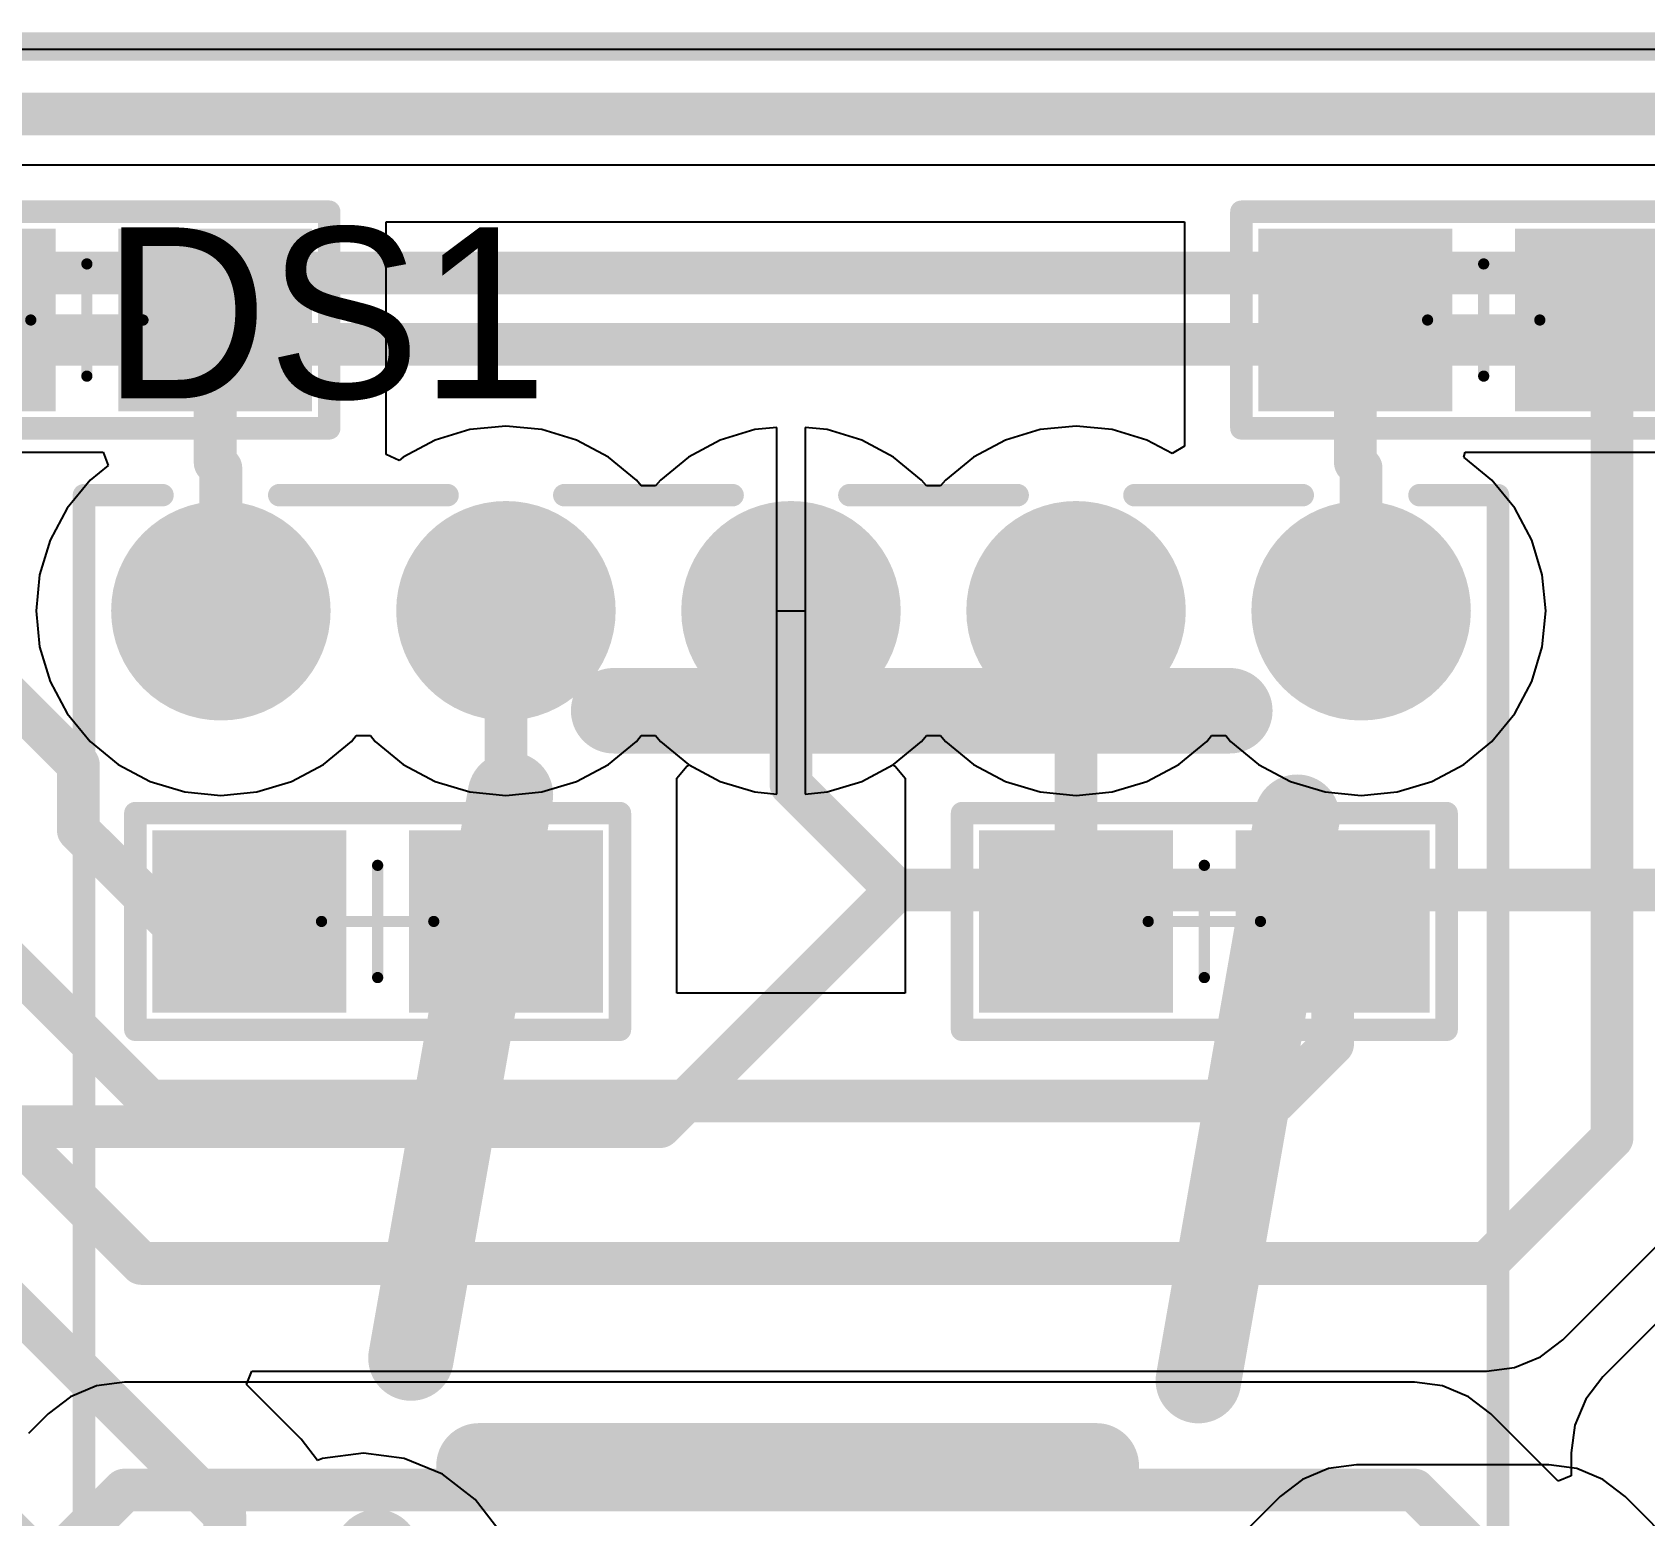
# Model space of a CAD drawing. Extents: x 2 to 5.35, y 2.27 to 3.73.
# Drawn here: x 3.41 to 3.976, y 3.215 to 3.735 of the extents above; entities that cross this region are included whole.
import ezdxf

# ---------------------------------------------------------------- set-up
doc = ezdxf.new("R2010")
doc.units = 0
doc.layers.get('0').update_dxf_attribs({"linetype": 'CONTINUOUS'})
for name, color, linetype in [('BOTTOMLAYER', 5, 'CONTINUOUS'), ('BOTTOMOVERLAY', 54, 'CONTINUOUS'), ('BOTTOMPASTE', 16, 'CONTINUOUS'), ('BOTTOMSOLDER', 6, 'CONTINUOUS'), ('MECHANICAL1', 6, 'CONTINUOUS'), ('MECHANICAL15', 56, 'CONTINUOUS'), ('MULTILAYER', 9, 'CONTINUOUS'), ('TOPLAYER', 1, 'CONTINUOUS'), ('TOPOVERLAY', 2, 'CONTINUOUS'), ('TOPSOLDER', 216, 'CONTINUOUS')]:
    doc.layers.add(name, color=color, linetype=linetype)

# ---------------------------------------------------------------- blocks, each defined once
blk = doc.blocks.new('H_10_13')
at = {"layer": 'BOTTOMLAYER', "const_width": 0.0345}
for points in [[(-0.21725, 0.3, 1), (-0.18275, 0.3, 1)], [(-0.11725, 0.3, 1), (-0.08275, 0.3, 1)], [(-0.01725, 0.3, 1), (0.01725, 0.3, 1)], [(0.08275, 0.3, 1), (0.11725, 0.3, 1)], [(0.18275, 0.3, 1), (0.21725, 0.3, 1)]]:
    blk.add_lwpolyline(points, format="xyb", close=True, dxfattribs=at)
at = {"layer": 'BOTTOMSOLDER', "const_width": 0.0385}
for points in [[(-0.21925, 0.3, 1), (-0.18075, 0.3, 1)], [(-0.11925, 0.3, 1), (-0.08075, 0.3, 1)], [(-0.01925, 0.3, 1), (0.01925, 0.3, 1)], [(0.08075, 0.3, 1), (0.11925, 0.3, 1)], [(0.18075, 0.3, 1), (0.21925, 0.3, 1)]]:
    blk.add_lwpolyline(points, format="xyb", close=True, dxfattribs=at)
at = {"layer": 'MECHANICAL1', "const_width": 0.03}
for points in [[(-0.062204, 0.26492), (0.153938, 0.26492)], [(-0.133306, 0.037834), (-0.098424, 0.235432)], [(0.142914, 0.02992), (0.17756, 0.227558)], [(-0.109448, 0), (0.107088, 0)], [(-0.17992, -0.226772), (-0.145274, -0.030316)]]:
    blk.add_lwpolyline(points, dxfattribs=at)
at = {"layer": 'MECHANICAL1', "const_width": 0.015}
for points in [[(-0.069704, 0.26492, 1), (-0.054704, 0.26492, 1)], [(0.146438, 0.26492, 1), (0.161438, 0.26492, 1)], [(-0.105924, 0.235432, 1), (-0.090924, 0.235432, 1)], [(0.17006, 0.227558, 1), (0.18506, 0.227558, 1)], [(-0.140806, 0.037834, 1), (-0.125806, 0.037834, 1)], [(0.135414, 0.02992, 1), (0.150414, 0.02992, 1)], [(-0.116948, 0, 1), (-0.101948, 0, 1)], [(0.099588, 0, 1), (0.114588, 0, 1)], [(-0.152774, -0.030316, 1), (-0.137774, -0.030316, 1)]]:
    blk.add_lwpolyline(points, format="xyb", close=True, dxfattribs=at)
at = {"layer": 'MULTILAYER', "const_width": 0.0345}
for points in [[(-0.21725, 0.3, 1), (-0.18275, 0.3, 1)], [(-0.11725, 0.3, 1), (-0.08275, 0.3, 1)], [(-0.01725, 0.3, 1), (0.01725, 0.3, 1)], [(0.08275, 0.3, 1), (0.11725, 0.3, 1)], [(0.18275, 0.3, 1), (0.21725, 0.3, 1)]]:
    blk.add_lwpolyline(points, format="xyb", close=True, dxfattribs=at)
at = {"layer": 'TOPLAYER', "const_width": 0.0345}
for points in [[(-0.21725, 0.3, 1), (-0.18275, 0.3, 1)], [(-0.11725, 0.3, 1), (-0.08275, 0.3, 1)], [(-0.01725, 0.3, 1), (0.01725, 0.3, 1)], [(0.08275, 0.3, 1), (0.11725, 0.3, 1)], [(0.18275, 0.3, 1), (0.21725, 0.3, 1)]]:
    blk.add_lwpolyline(points, format="xyb", close=True, dxfattribs=at)
at = {"layer": 'TOPOVERLAY', "const_width": 0.003937}
for points in [[(-0.249999, 0.34055, 1), (-0.246061, 0.34055, 1)], [(-0.249999, 0.34055, 1), (-0.246061, 0.34055, 1)], [(-0.222441, 0.34055, 1), (-0.218503, 0.34055, 1)], [(-0.181495, 0.34055, 1), (-0.177558, 0.34055, 1)], [(-0.12244, 0.34055, 1), (-0.118503, 0.34055, 1)], [(-0.081494, 0.34055, 1), (-0.077558, 0.34055, 1)], [(-0.02244, 0.34055, 1), (-0.018503, 0.34055, 1)], [(0.018506, 0.34055, 1), (0.022443, 0.34055, 1)], [(0.07756, 0.34055, 1), (0.081496, 0.34055, 1)], [(0.118505, 0.34055, 1), (0.122442, 0.34055, 1)], [(0.17756, 0.34055, 1), (0.181497, 0.34055, 1)], [(0.218505, 0.34055, 1), (0.222442, 0.34055, 1)], [(0.246063, 0.34055, 1), (0.250001, 0.34055, 1)], [(0.246063, 0.34055, 1), (0.250001, 0.34055, 1)]]:
    blk.add_lwpolyline(points, format="xyb", close=True, dxfattribs=at)
at = {"layer": 'TOPOVERLAY', "const_width": 0.007874}
for points in [[(-0.24803, -0.340552), (-0.24803, 0.34055)], [(-0.24803, 0.34055), (-0.220472, 0.34055)], [(-0.179526, 0.34055), (-0.120472, 0.34055)], [(-0.079526, 0.34055), (-0.020472, 0.34055)], [(0.020474, 0.34055), (0.079528, 0.34055)], [(0.120474, 0.34055), (0.179528, 0.34055)], [(0.220474, 0.34055), (0.248032, 0.34055)], [(0.248032, -0.340552), (0.248032, 0.34055)]]:
    blk.add_lwpolyline(points, dxfattribs=at)
at = {"layer": 'TOPSOLDER', "const_width": 0.0385}
for points in [[(-0.21925, 0.3, 1), (-0.18075, 0.3, 1)], [(-0.11925, 0.3, 1), (-0.08075, 0.3, 1)], [(-0.01925, 0.3, 1), (0.01925, 0.3, 1)], [(0.08075, 0.3, 1), (0.11925, 0.3, 1)], [(0.18075, 0.3, 1), (0.21925, 0.3, 1)]]:
    blk.add_lwpolyline(points, format="xyb", close=True, dxfattribs=at)
blk = doc.blocks.new('0805_B_16')
at = {"layer": 'BOTTOMLAYER'}
for points in [[(-0.075, -0.028), (-0.015, -0.028), (-0.075, 0.028), (-0.015, 0.028)], [(0.015, -0.028), (0.075, -0.028), (0.015, 0.028), (0.075, 0.028)]]:
    blk.add_solid(points, dxfattribs=at)
at = {"layer": 'BOTTOMOVERLAY', "const_width": 0.003937}
for points in [[(-0.086969, 0.038, 1), (-0.083031, 0.038, 1)], [(-0.086969, 0.038, 1), (-0.083031, 0.038, 1)], [(0.083031, 0.038, 1), (0.086969, 0.038, 1)], [(0.083031, 0.038, 1), (0.086969, 0.038, 1)], [(-0.086969, -0.038, 1), (-0.083031, -0.038, 1)], [(-0.086969, -0.038, 1), (-0.083031, -0.038, 1)], [(0.083031, -0.038, 1), (0.086969, -0.038, 1)], [(0.083031, -0.038, 1), (0.086969, -0.038, 1)]]:
    blk.add_lwpolyline(points, format="xyb", close=True, dxfattribs=at)
at = {"layer": 'BOTTOMOVERLAY', "const_width": 0.007874}
for points in [[(-0.085, 0.038), (-0.085, -0.038)], [(0.085, 0.038), (-0.085, 0.038)], [(0.085, 0.038), (0.085, -0.038)], [(0.085, -0.038), (-0.085, -0.038)]]:
    blk.add_lwpolyline(points, dxfattribs=at)
at = {"layer": 'BOTTOMPASTE'}
for points in [[(-0.075, -0.028), (-0.015, -0.028), (-0.075, 0.028), (-0.015, 0.028)], [(0.015, -0.028), (0.075, -0.028), (0.015, 0.028), (0.075, 0.028)]]:
    blk.add_solid(points, dxfattribs=at)
at = {"layer": 'BOTTOMSOLDER'}
for points in [[(-0.079, -0.032), (-0.011, -0.032), (-0.079, 0.032), (-0.011, 0.032)], [(0.011, -0.032), (0.079, -0.032), (0.011, 0.032), (0.079, 0.032)]]:
    blk.add_solid(points, dxfattribs=at)
at = {"layer": 'MECHANICAL15', "const_width": 0.003937}
for points in [[(0, 0.019684), (0, -0.019686)], [(0.019684, 0), (-0.019686, 0)]]:
    blk.add_lwpolyline(points, dxfattribs=at)
at = {"layer": 'MECHANICAL15', "const_width": 0.001969}
for points in [[(-0.000984, 0.019684, 1), (0.000984, 0.019684, 1)], [(-0.02067, 0, 1), (-0.018702, 0, 1)], [(0.0187, 0, 1), (0.020668, 0, 1)], [(-0.000984, -0.019686, 1), (0.000984, -0.019686, 1)]]:
    blk.add_lwpolyline(points, format="xyb", close=True, dxfattribs=at)
blk = doc.blocks.new('0805_B_26')
at = {"layer": 'BOTTOMLAYER'}
for points in [[(-0.075, -0.028), (-0.015, -0.028), (-0.075, 0.028), (-0.015, 0.028)], [(0.015, -0.028), (0.075, -0.028), (0.015, 0.028), (0.075, 0.028)]]:
    blk.add_solid(points, dxfattribs=at)
at = {"layer": 'BOTTOMOVERLAY', "const_width": 0.003937}
for points in [[(-0.086969, 0.038, 1), (-0.083031, 0.038, 1)], [(-0.086969, 0.038, 1), (-0.083031, 0.038, 1)], [(0.083031, 0.038, 1), (0.086969, 0.038, 1)], [(0.083031, 0.038, 1), (0.086969, 0.038, 1)], [(-0.086969, -0.038, 1), (-0.083031, -0.038, 1)], [(-0.086969, -0.038, 1), (-0.083031, -0.038, 1)], [(0.083031, -0.038, 1), (0.086969, -0.038, 1)], [(0.083031, -0.038, 1), (0.086969, -0.038, 1)]]:
    blk.add_lwpolyline(points, format="xyb", close=True, dxfattribs=at)
at = {"layer": 'BOTTOMOVERLAY', "const_width": 0.007874}
for points in [[(-0.085, 0.038), (-0.085, -0.038)], [(0.085, 0.038), (-0.085, 0.038)], [(0.085, 0.038), (0.085, -0.038)], [(0.085, -0.038), (-0.085, -0.038)]]:
    blk.add_lwpolyline(points, dxfattribs=at)
at = {"layer": 'BOTTOMPASTE'}
for points in [[(-0.075, -0.028), (-0.015, -0.028), (-0.075, 0.028), (-0.015, 0.028)], [(0.015, -0.028), (0.075, -0.028), (0.015, 0.028), (0.075, 0.028)]]:
    blk.add_solid(points, dxfattribs=at)
at = {"layer": 'BOTTOMSOLDER'}
for points in [[(-0.079, -0.032), (-0.011, -0.032), (-0.079, 0.032), (-0.011, 0.032)], [(0.011, -0.032), (0.079, -0.032), (0.011, 0.032), (0.079, 0.032)]]:
    blk.add_solid(points, dxfattribs=at)
at = {"layer": 'MECHANICAL15', "const_width": 0.003937}
for points in [[(0, 0.019684), (0, -0.019686)], [(0.019684, 0), (-0.019686, 0)]]:
    blk.add_lwpolyline(points, dxfattribs=at)
at = {"layer": 'MECHANICAL15', "const_width": 0.001969}
for points in [[(-0.000984, 0.019684, 1), (0.000984, 0.019684, 1)], [(-0.02067, 0, 1), (-0.018702, 0, 1)], [(0.0187, 0, 1), (0.020668, 0, 1)], [(-0.000984, -0.019686, 1), (0.000984, -0.019686, 1)]]:
    blk.add_lwpolyline(points, format="xyb", close=True, dxfattribs=at)
blk = doc.blocks.new('0805_B_30')
at = {"layer": 'BOTTOMLAYER'}
for points in [[(-0.075, -0.027998), (-0.015, -0.027998), (-0.075, 0.028002), (-0.015, 0.028002)], [(0.015, -0.027998), (0.075, -0.027998), (0.015, 0.028002), (0.075, 0.028002)]]:
    blk.add_solid(points, dxfattribs=at)
at = {"layer": 'BOTTOMOVERLAY', "const_width": 0.003937}
for points in [[(-0.086969, 0.038002, 1), (-0.083031, 0.038002, 1)], [(-0.086969, 0.038002, 1), (-0.083031, 0.038002, 1)], [(0.083031, 0.038002, 1), (0.086969, 0.038002, 1)], [(0.083031, 0.038002, 1), (0.086969, 0.038002, 1)], [(-0.086969, -0.037998, 1), (-0.083031, -0.037998, 1)], [(-0.086969, -0.037998, 1), (-0.083031, -0.037998, 1)], [(0.083031, -0.037998, 1), (0.086969, -0.037998, 1)], [(0.083031, -0.037998, 1), (0.086969, -0.037998, 1)]]:
    blk.add_lwpolyline(points, format="xyb", close=True, dxfattribs=at)
at = {"layer": 'BOTTOMOVERLAY', "const_width": 0.007874}
for points in [[(-0.085, -0.037998), (-0.085, 0.038002)], [(-0.085, 0.038002), (0.085, 0.038002)], [(0.085, -0.037998), (0.085, 0.038002)], [(-0.085, -0.037998), (0.085, -0.037998)]]:
    blk.add_lwpolyline(points, dxfattribs=at)
at = {"layer": 'BOTTOMPASTE'}
for points in [[(-0.075, -0.027998), (-0.015, -0.027998), (-0.075, 0.028002), (-0.015, 0.028002)], [(0.015, -0.027998), (0.075, -0.027998), (0.015, 0.028002), (0.075, 0.028002)]]:
    blk.add_solid(points, dxfattribs=at)
at = {"layer": 'BOTTOMSOLDER'}
for points in [[(-0.079, -0.031998), (-0.011, -0.031998), (-0.079, 0.032002), (-0.011, 0.032002)], [(0.011, -0.031998), (0.079, -0.031998), (0.011, 0.032002), (0.079, 0.032002)]]:
    blk.add_solid(points, dxfattribs=at)
at = {"layer": 'MECHANICAL15', "const_width": 0.003937}
for points in [[(0, -0.019684), (0, 0.019686)], [(-0.019686, 0.000002), (0.019684, 0.000002)]]:
    blk.add_lwpolyline(points, dxfattribs=at)
at = {"layer": 'MECHANICAL15', "const_width": 0.001969}
for points in [[(-0.000984, 0.019686, 1), (0.000984, 0.019686, 1)], [(-0.02067, 0.000002, 1), (-0.018702, 0.000002, 1)], [(0.0187, 0.000002, 1), (0.020668, 0.000002, 1)], [(-0.000984, -0.019684, 1), (0.000984, -0.019684, 1)]]:
    blk.add_lwpolyline(points, format="xyb", close=True, dxfattribs=at)
blk = doc.blocks.new('0805_B_31')
at = {"layer": 'BOTTOMLAYER'}
for points in [[(-0.075, -0.027998), (-0.015, -0.027998), (-0.075, 0.028002), (-0.015, 0.028002)], [(0.015, -0.027998), (0.075, -0.027998), (0.015, 0.028002), (0.075, 0.028002)]]:
    blk.add_solid(points, dxfattribs=at)
at = {"layer": 'BOTTOMOVERLAY', "const_width": 0.003937}
for points in [[(-0.086969, 0.038002, 1), (-0.083031, 0.038002, 1)], [(-0.086969, 0.038002, 1), (-0.083031, 0.038002, 1)], [(0.083031, 0.038002, 1), (0.086969, 0.038002, 1)], [(0.083031, 0.038002, 1), (0.086969, 0.038002, 1)], [(-0.086969, -0.037998, 1), (-0.083031, -0.037998, 1)], [(-0.086969, -0.037998, 1), (-0.083031, -0.037998, 1)], [(0.083031, -0.037998, 1), (0.086969, -0.037998, 1)], [(0.083031, -0.037998, 1), (0.086969, -0.037998, 1)]]:
    blk.add_lwpolyline(points, format="xyb", close=True, dxfattribs=at)
at = {"layer": 'BOTTOMOVERLAY', "const_width": 0.007874}
for points in [[(-0.085, -0.037998), (-0.085, 0.038002)], [(-0.085, 0.038002), (0.085, 0.038002)], [(0.085, -0.037998), (0.085, 0.038002)], [(-0.085, -0.037998), (0.085, -0.037998)]]:
    blk.add_lwpolyline(points, dxfattribs=at)
at = {"layer": 'BOTTOMPASTE'}
for points in [[(-0.075, -0.027998), (-0.015, -0.027998), (-0.075, 0.028002), (-0.015, 0.028002)], [(0.015, -0.027998), (0.075, -0.027998), (0.015, 0.028002), (0.075, 0.028002)]]:
    blk.add_solid(points, dxfattribs=at)
at = {"layer": 'BOTTOMSOLDER'}
for points in [[(-0.079, -0.031998), (-0.011, -0.031998), (-0.079, 0.032002), (-0.011, 0.032002)], [(0.011, -0.031998), (0.079, -0.031998), (0.011, 0.032002), (0.079, 0.032002)]]:
    blk.add_solid(points, dxfattribs=at)
at = {"layer": 'MECHANICAL15', "const_width": 0.003937}
for points in [[(0, -0.019684), (0, 0.019686)], [(-0.019686, 0.000002), (0.019684, 0.000002)]]:
    blk.add_lwpolyline(points, dxfattribs=at)
at = {"layer": 'MECHANICAL15', "const_width": 0.001969}
for points in [[(-0.000984, 0.019686, 1), (0.000984, 0.019686, 1)], [(-0.02067, 0.000002, 1), (-0.018702, 0.000002, 1)], [(0.0187, 0.000002, 1), (0.020668, 0.000002, 1)], [(-0.000984, -0.019684, 1), (0.000984, -0.019684, 1)]]:
    blk.add_lwpolyline(points, format="xyb", close=True, dxfattribs=at)

msp = doc.modelspace()

# ---------------------------------------------------------------- linework, layer by layer
at = {"layer": 'BOTTOMLAYER'}
for p, q in [((3.534, 3.586819), (3.534, 3.668455)), ((3.534, 3.668455), (3.814, 3.668455)), ((3.814, 3.668455), (3.814, 3.589687)), ((3.563356, 3.595567), (3.551197, 3.591879)), ((3.576, 3.596812), (3.563356, 3.595567)), ((3.588644, 3.595567), (3.576, 3.596812)), ((3.600802, 3.591879), (3.588644, 3.595567)), ((3.663356, 3.595567), (3.651197, 3.591879)), ((3.671, 3.59632), (3.663356, 3.595567)), ((3.671, 3.53199), (3.671, 3.59632)), ((3.688644, 3.595567), (3.681, 3.59632)), ((3.681, 3.59632), (3.681, 3.53199)), ((3.700802, 3.591879), (3.688644, 3.595567)), ((3.763356, 3.595567), (3.751197, 3.591879)), ((3.776, 3.596812), (3.763356, 3.595567)), ((3.788644, 3.595567), (3.776, 3.596812)), ((3.800803, 3.591879), (3.788644, 3.595567)), ((3.53852, 3.584681), (3.534, 3.586819)), ((3.551197, 3.591879), (3.539992, 3.585889)), ((3.612008, 3.585889), (3.600802, 3.591879)), ((3.651197, 3.591879), (3.639992, 3.585889)), ((3.712008, 3.585889), (3.700802, 3.591879)), ((3.751197, 3.591879), (3.739992, 3.585889)), ((3.809711, 3.587117), (3.800803, 3.591879)), ((3.814, 3.589687), (3.809711, 3.587117)), ((3.539992, 3.585889), (3.53852, 3.584681)), ((3.621829, 3.577829), (3.612008, 3.585889)), ((3.639992, 3.585889), (3.630171, 3.577829)), ((3.721829, 3.577829), (3.712008, 3.585889)), ((3.739992, 3.585889), (3.730171, 3.577829)), ((3.6235, 3.575793), (3.621829, 3.577829)), ((3.6285, 3.575793), (3.6235, 3.575793)), ((3.630171, 3.577829), (3.6285, 3.575793)), ((3.7235, 3.575793), (3.721829, 3.577829)), ((3.7285, 3.575793), (3.7235, 3.575793)), ((3.730171, 3.577829), (3.7285, 3.575793)), ((3.671, 3.46768), (3.671, 3.53199)), ((3.681, 3.53199), (3.681, 3.46768)), ((3.636, 3.473246), (3.63945, 3.477449)), ((3.636, 3.397824), (3.636, 3.473246)), ((3.63945, 3.477449), (3.640289, 3.477952)), ((3.640289, 3.477952), (3.651197, 3.472121)), ((3.700802, 3.472121), (3.711711, 3.477952)), ((3.711711, 3.477952), (3.71255, 3.477449)), ((3.71255, 3.477449), (3.716, 3.473246)), ((3.716, 3.473246), (3.716, 3.397824)), ((3.651197, 3.472121), (3.663356, 3.468433)), ((3.663356, 3.468433), (3.671, 3.46768)), ((3.681, 3.46768), (3.688644, 3.468433)), ((3.688644, 3.468433), (3.700802, 3.472121)), ((3.716, 3.397824), (3.636, 3.397824)), ((3.946745, 3.276255), (3.990745, 3.320255)), ((3.938912, 3.270244), (3.946745, 3.276255)), ((3.92979, 3.266465), (3.938912, 3.270244)), ((3.484934, 3.260557), (3.486847, 3.265176)), ((3.486847, 3.265176), (3.92, 3.265176)), ((3.92, 3.265176), (3.92979, 3.266465)), ((3.504137, 3.241353), (3.484934, 3.260557)), ((3.509889, 3.233858), (3.504137, 3.241353)), ((3.526, 3.236475), (3.511642, 3.234584)), ((3.540358, 3.234584), (3.526, 3.236475)), ((3.511642, 3.234584), (3.509889, 3.233858)), ((3.553737, 3.229042), (3.540358, 3.234584)), ((3.864606, 3.231035), (3.855484, 3.227256)), ((3.874396, 3.232324), (3.864606, 3.231035)), ((3.941855, 3.232324), (3.874396, 3.232324)), ((3.951645, 3.231035), (3.941855, 3.232324)), ((3.960767, 3.227256), (3.951645, 3.231035)), ((3.565227, 3.220226), (3.553737, 3.229042)), ((3.855484, 3.227256), (3.847651, 3.221245)), ((3.968601, 3.221245), (3.960767, 3.227256)), ((3.573976, 3.208824), (3.565227, 3.220226)), ((3.847651, 3.221245), (3.835229, 3.208824)), ((4.039022, 3.150824), (3.968601, 3.221245))]:
    msp.add_line(p, q, dxfattribs=at)
at = {"layer": 'BOTTOMLAYER', "const_width": 0.015}
for points in [[(2.990279, 3.706279), (4.061721, 3.706279)], [(3.474, 3.584), (3.474, 3.634)], [(3.874, 3.584), (3.874, 3.634)], [(3.964, 3.347), (3.964, 3.634)], [(3.278102, 3.625898), (3.426, 3.478)], [(3.474, 3.584), (3.476, 3.582)], [(3.476, 3.532), (3.476, 3.582)], [(3.874, 3.584), (3.876, 3.582)], [(3.876, 3.532), (3.876, 3.582)], [(3.283, 3.528), (3.451, 3.36)], [(3.576, 3.423), (3.576, 3.532)], [(3.776, 3.423), (3.776, 3.532)], [(3.27313, 3.478), (3.44813, 3.303)], [(3.426, 3.455), (3.426, 3.478)], [(3.426, 3.455), (3.458, 3.423)], [(3.264, 3.428), (3.477392, 3.214608)], [(3.458, 3.423), (3.486, 3.423)], [(3.866, 3.38), (3.866, 3.423)], [(3.233, 3.378), (3.452392, 3.158608)], [(3.846, 3.36), (3.866, 3.38)], [(3.451, 3.36), (3.846, 3.36)], [(3.92, 3.303), (3.964, 3.347)], [(3.44813, 3.303), (3.92, 3.303)], [(3.477392, 3.16), (3.477392, 3.214608)]]:
    msp.add_lwpolyline(points, dxfattribs=at)
at = {"layer": 'BOTTOMLAYER', "const_width": 0.0075}
for points in [[(3.47025, 3.634, 1), (3.47775, 3.634, 1)], [(3.87025, 3.634, 1), (3.87775, 3.634, 1)], [(3.96025, 3.634, 1), (3.96775, 3.634, 1)], [(3.47025, 3.584, 1), (3.47775, 3.584, 1)], [(3.47025, 3.584, 1), (3.47775, 3.584, 1)], [(3.47225, 3.582, 1), (3.47975, 3.582, 1)], [(3.47225, 3.582, 1), (3.47975, 3.582, 1)], [(3.87025, 3.584, 1), (3.87775, 3.584, 1)], [(3.87025, 3.584, 1), (3.87775, 3.584, 1)], [(3.87225, 3.582, 1), (3.87975, 3.582, 1)], [(3.87225, 3.582, 1), (3.87975, 3.582, 1)], [(3.47225, 3.532, 1), (3.47975, 3.532, 1)], [(3.57225, 3.532, 1), (3.57975, 3.532, 1)], [(3.77225, 3.532, 1), (3.77975, 3.532, 1)], [(3.87225, 3.532, 1), (3.87975, 3.532, 1)], [(3.42225, 3.478, 1), (3.42975, 3.478, 1)], [(3.42225, 3.478, 1), (3.42975, 3.478, 1)], [(3.42225, 3.455, 1), (3.42975, 3.455, 1)], [(3.42225, 3.455, 1), (3.42975, 3.455, 1)], [(3.45425, 3.423, 1), (3.46175, 3.423, 1)], [(3.45425, 3.423, 1), (3.46175, 3.423, 1)], [(3.48225, 3.423, 1), (3.48975, 3.423, 1)], [(3.57225, 3.423, 1), (3.57975, 3.423, 1)], [(3.77225, 3.423, 1), (3.77975, 3.423, 1)], [(3.86225, 3.423, 1), (3.86975, 3.423, 1)], [(3.86225, 3.38, 1), (3.86975, 3.38, 1)], [(3.86225, 3.38, 1), (3.86975, 3.38, 1)], [(3.44725, 3.36, 1), (3.45475, 3.36, 1)], [(3.44725, 3.36, 1), (3.45475, 3.36, 1)], [(3.84225, 3.36, 1), (3.84975, 3.36, 1)], [(3.84225, 3.36, 1), (3.84975, 3.36, 1)], [(3.96025, 3.347, 1), (3.96775, 3.347, 1)], [(3.96025, 3.347, 1), (3.96775, 3.347, 1)], [(3.44438, 3.303, 1), (3.45188, 3.303, 1)], [(3.44438, 3.303, 1), (3.45188, 3.303, 1)], [(3.91625, 3.303, 1), (3.92375, 3.303, 1)], [(3.91625, 3.303, 1), (3.92375, 3.303, 1)], [(3.473642, 3.214608, 1), (3.481142, 3.214608, 1)], [(3.473642, 3.214608, 1), (3.481142, 3.214608, 1)]]:
    msp.add_lwpolyline(points, format="xyb", close=True, dxfattribs=at)
at = {"layer": 'TOPLAYER'}
for p, q in [((2.004, 3.729), (5.349, 3.729)), ((4.2795, 3.688324), (3.0185, 3.688324)), ((3.283992, 3.587676), (3.434749, 3.587676)), ((3.434749, 3.587676), (3.436434, 3.582969)), ((3.912008, 3.585889), (3.912455, 3.587676)), ((3.912455, 3.587676), (4.202833, 3.587676)), ((3.436434, 3.582969), (3.430171, 3.577829)), ((3.921829, 3.577829), (3.912008, 3.585889)), ((3.430171, 3.577829), (3.422111, 3.568008)), ((3.929889, 3.568008), (3.921829, 3.577829)), ((3.422111, 3.568008), (3.416121, 3.556802)), ((3.935879, 3.556802), (3.929889, 3.568008)), ((3.416121, 3.556802), (3.412433, 3.544644)), ((3.939567, 3.544644), (3.935879, 3.556802)), ((3.412433, 3.544644), (3.411188, 3.532)), ((3.940812, 3.532), (3.939567, 3.544644)), ((3.411188, 3.532), (3.412433, 3.519356)), ((3.671, 3.46768), (3.671, 3.53201)), ((3.671, 3.53201), (3.681, 3.53201)), ((3.681, 3.53201), (3.681, 3.46768)), ((3.939567, 3.519356), (3.940812, 3.532)), ((3.412433, 3.519356), (3.416121, 3.507198)), ((3.935879, 3.507198), (3.939567, 3.519356)), ((3.416121, 3.507198), (3.422111, 3.495992)), ((3.929889, 3.495992), (3.935879, 3.507198)), ((3.422111, 3.495992), (3.430171, 3.486171)), ((3.921829, 3.486171), (3.929889, 3.495992)), ((3.430171, 3.486171), (3.439992, 3.478111)), ((3.512008, 3.478111), (3.521829, 3.486171)), ((3.521829, 3.486171), (3.5235, 3.488207)), ((3.5235, 3.488207), (3.5285, 3.488207)), ((3.5285, 3.488207), (3.530171, 3.486171)), ((3.530171, 3.486171), (3.539992, 3.478111)), ((3.612008, 3.478111), (3.621829, 3.486171)), ((3.621829, 3.486171), (3.6235, 3.488207)), ((3.6235, 3.488207), (3.6285, 3.488207)), ((3.6285, 3.488207), (3.630171, 3.486171)), ((3.630171, 3.486171), (3.639992, 3.478111)), ((3.712008, 3.478111), (3.721829, 3.486171)), ((3.721829, 3.486171), (3.7235, 3.488207)), ((3.7235, 3.488207), (3.7285, 3.488207)), ((3.7285, 3.488207), (3.730171, 3.486171)), ((3.730171, 3.486171), (3.739992, 3.478111)), ((3.812008, 3.478111), (3.821829, 3.486171)), ((3.821829, 3.486171), (3.8235, 3.488207)), ((3.8235, 3.488207), (3.8285, 3.488207)), ((3.8285, 3.488207), (3.830171, 3.486171)), ((3.830171, 3.486171), (3.839992, 3.478111)), ((3.912008, 3.478111), (3.921829, 3.486171)), ((3.439992, 3.478111), (3.451198, 3.472121)), ((3.500802, 3.472121), (3.512008, 3.478111)), ((3.539992, 3.478111), (3.551197, 3.472121)), ((3.600802, 3.472121), (3.612008, 3.478111)), ((3.639992, 3.478111), (3.651197, 3.472121)), ((3.700802, 3.472121), (3.712008, 3.478111)), ((3.739992, 3.478111), (3.751197, 3.472121)), ((3.800803, 3.472121), (3.812008, 3.478111)), ((3.839992, 3.478111), (3.851198, 3.472121)), ((3.900803, 3.472121), (3.912008, 3.478111)), ((3.451198, 3.472121), (3.463356, 3.468433)), ((3.463356, 3.468433), (3.476, 3.467188)), ((3.476, 3.467188), (3.488644, 3.468433)), ((3.488644, 3.468433), (3.500802, 3.472121)), ((3.551197, 3.472121), (3.563356, 3.468433)), ((3.563356, 3.468433), (3.576, 3.467188)), ((3.576, 3.467188), (3.588644, 3.468433)), ((3.588644, 3.468433), (3.600802, 3.472121)), ((3.651197, 3.472121), (3.663356, 3.468433)), ((3.663356, 3.468433), (3.671, 3.46768)), ((3.681, 3.46768), (3.688644, 3.468433)), ((3.688644, 3.468433), (3.700802, 3.472121)), ((3.751197, 3.472121), (3.763356, 3.468433)), ((3.763356, 3.468433), (3.776, 3.467188)), ((3.776, 3.467188), (3.788644, 3.468433)), ((3.788644, 3.468433), (3.800803, 3.472121)), ((3.851198, 3.472121), (3.863356, 3.468433)), ((3.863356, 3.468433), (3.876, 3.467188)), ((3.876, 3.467188), (3.888644, 3.468433)), ((3.888644, 3.468433), (3.900803, 3.472121)), ((4.059255, 3.361745), (3.960795, 3.263285)), ((3.432355, 3.260035), (3.423233, 3.256256)), ((3.442145, 3.261324), (3.432355, 3.260035)), ((3.894716, 3.261324), (3.442145, 3.261324)), ((3.904505, 3.260035), (3.894716, 3.261324)), ((3.913628, 3.256256), (3.904505, 3.260035)), ((3.960795, 3.263285), (3.954784, 3.255452)), ((3.423233, 3.256256), (3.415399, 3.250245)), ((3.921461, 3.250245), (3.913628, 3.256256)), ((3.954784, 3.255452), (3.951005, 3.246329)), ((3.415399, 3.250245), (3.408478, 3.243324)), ((3.945097, 3.22661), (3.921461, 3.250245)), ((3.951005, 3.246329), (3.949716, 3.23654)), ((3.949716, 3.23654), (3.949716, 3.228523)), ((3.949716, 3.228523), (3.945097, 3.22661))]:
    msp.add_line(p, q, dxfattribs=at)
at = {"layer": 'TOPLAYER', "const_width": 0.015}
for points in [[(3.0185, 3.6505), (4.2795, 3.6505)], [(3.1315, 3.6255), (4.2185, 3.6255)], [(3.676, 3.471), (3.676, 3.532)], [(3.676, 3.471), (3.713, 3.434)], [(3.63, 3.351), (3.713, 3.434)], [(3.713, 3.434), (4.068, 3.434)], [(3.262, 3.351), (3.63, 3.351)], [(3.424145, 3.2055), (3.442145, 3.2235)], [(3.442145, 3.2235), (3.894716, 3.2235)], [(3.894716, 3.2235), (3.953, 3.165216)]]:
    msp.add_lwpolyline(points, dxfattribs=at)
at = {"layer": 'TOPLAYER', "const_width": 0.0075}
for points in [[(3.67225, 3.532, 1), (3.67975, 3.532, 1)], [(3.67225, 3.471, 1), (3.67975, 3.471, 1)], [(3.67225, 3.471, 1), (3.67975, 3.471, 1)], [(3.70925, 3.434, 1), (3.71675, 3.434, 1)], [(3.70925, 3.434, 1), (3.71675, 3.434, 1)], [(3.70925, 3.434, 1), (3.71675, 3.434, 1)], [(3.62625, 3.351, 1), (3.63375, 3.351, 1)], [(3.62625, 3.351, 1), (3.63375, 3.351, 1)], [(3.438395, 3.2235, 1), (3.445895, 3.2235, 1)], [(3.438395, 3.2235, 1), (3.445895, 3.2235, 1)], [(3.890966, 3.2235, 1), (3.898466, 3.2235, 1)], [(3.890966, 3.2235, 1), (3.898466, 3.2235, 1)]]:
    msp.add_lwpolyline(points, format="xyb", close=True, dxfattribs=at)
at = {"layer": 'TOPOVERLAY', "const_width": 0.01}
msp.add_lwpolyline([(2.003116, 3.72996), (5.349572, 3.72996)], dxfattribs=at)

# ---------------------------------------------------------------- block references
for name, p, rotation in [('0805_B_31', (3.429, 3.633998), 360), ('0805_B_26', (3.919, 3.634), 180), ('0805_B_30', (3.531, 3.422998), 360), ('0805_B_16', (3.821, 3.423), 180)]:
    msp.add_blockref(name, p, dxfattribs=dict(rotation=rotation))
msp.add_blockref('H_10_13', (3.676, 3.232))

# ---------------------------------------------------------------- texts
at = {"layer": 'TOPOVERLAY'}
msp.add_text('DS1', height=0.06, dxfattribs=at).set_placement((3.4345, 3.6065))

doc.saveas('drawing.dxf')
